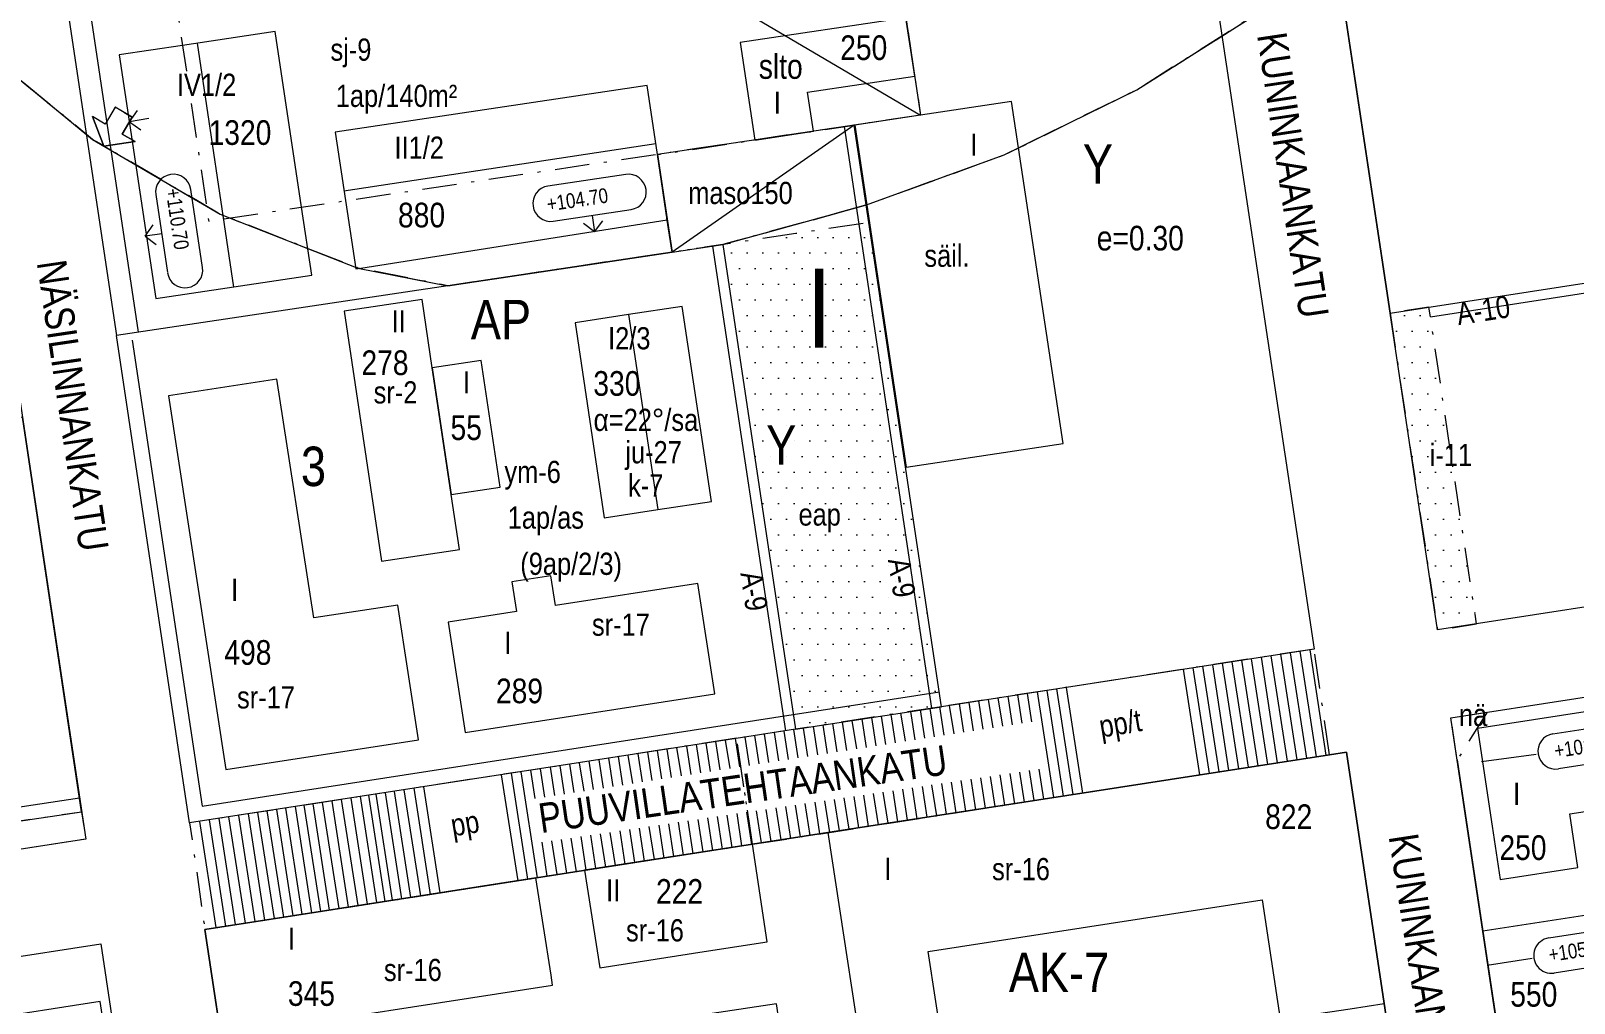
# Model space of a CAD drawing. Header units: metres. Extents: x 24485995 to 24488038, y 6819999 to 6822001.
# Drawn here: x 24486858.4 to 24487015, y 6821409.8 to 6821508.4 of the extents above; entities that cross this region are included whole.
import ezdxf

# ---------------------------------------------------------------- set-up
doc = ezdxf.new("R2010")
doc.units = ezdxf.units.M
for name, pattern in [('k10040', [10.3, 3.5, -1.5, 0.3, -1.5, 3.5]), ('k10050', [8, 3, -2, 3]), ('K10271', [0]), ('k10400', [0]), ('k10630.1', [0]), ('k10li0', [0]), ('k10vi1', [0]), ('Osoitus_AK', [0]), ('Puurivi_sailytettava', [0])]:
    doc.linetypes.add(name, pattern=pattern)
for name, color, linetype, lineweight in [('AK_AsemakaavaTeksti_Kadun_puistonnimi', 7, 'Continuous', 0), ('AK_AsemakaavaTeksti_Kaupunginosan_nimi', 7, 'Continuous', 0), ('AK_AsemakaavaTeksti_Korttelinumero', 7, 'Continuous', 0), ('AK_Kaavamerkinta_Kayttotarkoitusalue', 7, 'Continuous', 0), ('AK_KayttotarkoitusSymboliViiva_Virkistysalueen_kuvio_murtoviiva', 7, 'Continuous', 0), ('AK_KayttotarkoitusViiva', 7, 'Continuous', 0), ('AK_LiikennointiSymboli_Ajoneuvoliittyma', 7, 'Continuous', 0), ('AK_LiikennointiTeksti_Autopaikkamerkinta', 7, 'Continuous', 0), ('AK_LiikennointiTeksti_Autopaikkamerkinta_m2', 7, 'Continuous', 0), ('AK_LiikennointiViiva_Ajoneuvoliittymakielto', 7, 'Continuous', 0), ('AK_LiikennointiViiva_Polkuviivoitus', 7, 'Continuous', 0), ('AK_MaanalainenkSymboli', 132, 'Continuous', 0), ('AK_MaanalainenkViiva_Alueenosan_raja', 132, 'Continuous', 0), ('AK_MaanalainenkViiva_Liikennealueen_kuvio', 132, 'Continuous', 0), ('AK_MaanalainenkViiva_Ohj_Alueenosan_raja', 132, 'Continuous', 0), ('AK_MuuAsemakaavaTeksti_Alueenosan_kayttotarkoitus', 7, 'Continuous', 0), ('AK_MuuAsemakaavaTeksti_Erityismaarays', 7, 'Continuous', 0), ('AK_MuuAsemakaavaViiva_alueenosan_raja', 7, 'Continuous', 0), ('AK_MuuAsemakaavaViiva_Merkinnan_Kohdistusnuoli', 7, 'Continuous', 0), ('AK_Poistettava_merkintä', 7, 'Continuous', 0), ('AK_RakennusalaTeksti_Kerrosala_tai_luku', 7, 'Continuous', 0), ('AK_RakennusalaTeksti_Rakennusoikeus', 7, 'Continuous', 0), ('AK_RakennusalaTeksti_Tehokkuusluku', 7, 'Continuous', 0), ('AK_RakennusalaViiva_Maanalaisen_tilan_viiva', 7, 'Continuous', 0), ('AK_RakennusalaViiva_Rakennusalan_raja__I_', 7, 'Continuous', 0), ('AK_RakentaminenSymboli_Rajaan_kiinni_nuoli', 7, 'Continuous', 0), ('AK_RakentaminenTeksti_Kattokaltevuus', 7, 'Continuous', 0), ('AK_RakentaminenTeksti_Korkeusmerkinta', 7, 'Continuous', 0), ('AK_RakentaminenTeksti_Korkeusmerkinta_ja_soikio_ja_nuoli', 7, 'Continuous', 0), ('AK_RakentaminenTeksti_Rakentamismaarays', 7, 'Continuous', 0), ('AK_RakentaminenViiva_dB_yms_aaltoviiva', 7, 'Continuous', 0), ('AK_RakentaminenViiva_Harjasuunta', 7, 'Continuous', 0), ('AK_Tontti_Sitova', 7, 'Continuous', 0), ('AK_YmparistoAlue_Istutettava_alue', 7, 'Continuous', 0), ('AK_YmparistoTeksti_Aita_puurivimerkinta', 7, 'Continuous', 0), ('AK_YmparistoViiva_Aita', 7, 'Continuous', 0), ('AK_YmparistoViiva_Sailytettava_puurivi', 7, 'Continuous', 0)]:
    doc.layers.add(name, color=color, linetype=linetype, lineweight=lineweight)
doc.styles.add('ArialNarrow', font='ARIALN.TTF')

# ---------------------------------------------------------------- blocks, each defined once
blk = doc.blocks.new('K10620')
at = {"layer": 'AK_LiikennointiSymboli_Ajoneuvoliittyma', "color": 7, "linetype": 'Continuous', "lineweight": 13, "extrusion": (0, 0, -1), "flags": 128}
blk.add_lwpolyline([(0, 4), (-1, 4), (-1, 2), (-2.5, 2), (0, 0), (2.5, 2)], dxfattribs=at)
at = {"layer": 'AK_LiikennointiSymboli_Ajoneuvoliittyma', "color": 7, "linetype": 'Continuous', "lineweight": 13, "flags": 128}
for points in [[(0, 4), (-1, 4), (-1, 2), (-2.5, 2)], [(0, 0), (2.5, 2), (1, 2), (1, 4), (-1, 4), (-1, 2), (-2.5, 2), (0, 0)]]:
    blk.add_lwpolyline(points, dxfattribs=at)
blk = doc.blocks.new('NUOLI1')
at = {"layer": 'AK_RakentaminenSymboli_Rajaan_kiinni_nuoli', "color": 7, "linetype": 'Continuous', "lineweight": 0}
for p, q in [((0, 2), (0, 0)), ((0, 0), (-1, 1)), ((0, 0), (1, 1))]:
    blk.add_line(p, q, dxfattribs=at)

msp = doc.modelspace()

# ---------------------------------------------------------------- hatches: boundary and pattern name
at = {"layer": 'AK_YmparistoAlue_Istutettava_alue', "linetype": 'Continuous', "lineweight": 0}
h = msp.add_hatch(dxfattribs=at)
h.set_pattern_fill('DOTS', style=0)
h.paths.add_polyline_path([(24486950.84, 6821439.9), (24486943.47, 6821489), (24486928.64, 6821486.77), (24486936.01, 6821437.6)], flags=0)
h = msp.add_hatch(dxfattribs=at)
h.set_pattern_fill('DOTS', style=0)
h.paths.add_polyline_path([(24487005.12, 6821448.29), (24487000.28, 6821480.43), (24486996.33, 6821479.82), (24487001.17, 6821447.68)], flags=0)

# ---------------------------------------------------------------- linework, layer by layer
at = {"layer": 'AK_KayttotarkoitusSymboliViiva_Virkistysalueen_kuvio_murtoviiva', "linetype": 'k10vi1', "lineweight": 9, "flags": 128}
msp.add_lwpolyline([(24486973.06, 6821634.58), (24486996.34, 6821479.81), (24487058.92, 6821489.49), (24487055.76, 6821509.94), (24487060.71, 6821510.7), (24487057.66, 6821530.47), (24487047.55, 6821528.91), (24487028.58, 6821535.46), (24487028.24, 6821534.45), (24487025.96, 6821535.27), (24487026.32, 6821536.24), (24487013.52, 6821540.66), (24487013.55, 6821542.33), (24487013.87, 6821563.01), (24487019.39, 6821568.22), (24487033.59, 6821581.61), (24487057.08, 6821573.07), (24487065.94, 6821587.36), (24487062.12, 6821613.74), (24487060.53, 6821619.61), (24487045.18, 6821652.74), (24487046.64, 6821662.13), (24487023.24, 6821665.76), (24487008.81, 6821658.74), (24486979.2, 6821653.08), (24486973.32, 6821645.09), (24486972.9, 6821640.53)], dxfattribs=at)
at = {"layer": 'AK_KayttotarkoitusViiva', "linetype": 'Continuous', "lineweight": 20, "flags": 128}
for points in [[(24486996.34, 6821479.81), (24486972.62, 6821637.54), (24486973.32, 6821645.09), (24486979.2, 6821653.08), (24487008.81, 6821658.74)], [(24486943.97, 6821531.45), (24486889.57, 6821560.9), (24486855.39, 6821555.77), (24486867.12, 6821477.54)], [(24486792.53, 6821545.81), (24486821.79, 6821550.19), (24486844.9, 6821553.66), (24486849.61, 6821522.3), (24486857.03, 6821472.86), (24486863.99, 6821426.46), (24486821.79, 6821419.94), (24486811.18, 6821418.3)], [(24486943.97, 6821531.45), (24486948.71, 6821499.89), (24486941.98, 6821498.88)], [(24486943.97, 6821531.45), (24486978.56, 6821512.73), (24486988.64, 6821445.74)], [(24486941.98, 6821498.88), (24486922.01, 6821495.89), (24486923.49, 6821486)], [(24486950.83, 6821439.89), (24486943.47, 6821488.99), (24486941.98, 6821498.88)], [(24487075.72, 6821492.09), (24487077.69, 6821492.39), (24487081.93, 6821465.22), (24487067.11, 6821462.93), (24487066.42, 6821467.38), (24487026.4, 6821461.19), (24487027.85, 6821451.8), (24487001.17, 6821447.67), (24486996.34, 6821479.81)], [(24486996.34, 6821479.81), (24487058.92, 6821489.49)], [(24486923.49, 6821486), (24486908.85, 6821483.8), (24486867.12, 6821477.54)], [(24486923.49, 6821486), (24486928.63, 6821486.77), (24486936.01, 6821437.6)], [(24486874.54, 6821428.1), (24486867.12, 6821477.54)], [(24487002.51, 6821438.77), (24487078.6, 6821450.54), (24487084.18, 6821414.47)], [(24486988.64, 6821445.74), (24486950.83, 6821439.89)], [(24486936.01, 6821437.6), (24486950.83, 6821439.89)], [(24487008.58, 6821398.36), (24487002.51, 6821438.77)], [(24486936.01, 6821437.6), (24486931.07, 6821436.84), (24486874.54, 6821428.1)], [(24486990.19, 6821435.02), (24486931.65, 6821425.93), (24486876.08, 6821417.3)], [(24486991.91, 6821435.28), (24486990.19, 6821435.02)], [(24486997.06, 6821401.03), (24486995.74, 6821409.77), (24486991.91, 6821435.28)], [(24486876.08, 6821417.3), (24486878.47, 6821401.38)], [(24486768.55, 6821331.05), (24486762.99, 6821368.12), (24486758.32, 6821399.26), (24486815.68, 6821408.14), (24486821.79, 6821409.08), (24486865.52, 6821415.84), (24486871.09, 6821378.75), (24486871.53, 6821375.78)]]:
    msp.add_lwpolyline(points, dxfattribs=at)
at = {"layer": 'AK_LiikennointiViiva_Ajoneuvoliittymakielto', "linetype": 'k10630.1', "lineweight": 5, "flags": 128}
msp.add_lwpolyline([(24487003.15, 6821434.49), (24487005.76, 6821417.11)], dxfattribs=at)
at = {"layer": 'AK_LiikennointiViiva_Polkuviivoitus', "linetype": 'Continuous', "lineweight": 0, "flags": 128}
for points in [[(24486983.25, 6821444.9), (24486984.9, 6821434.2)], [(24486984.24, 6821445.06), (24486985.89, 6821434.35)], [(24486985.22, 6821445.21), (24486986.88, 6821434.5)], [(24486986.21, 6821445.36), (24486987.87, 6821434.66)], [(24486987.2, 6821445.52), (24486988.86, 6821434.81)], [(24486988.19, 6821445.67), (24486989.84, 6821434.96)], [(24486975.34, 6821443.68), (24486977, 6821432.97)], [(24486976.33, 6821443.83), (24486977.99, 6821433.12)], [(24486977.32, 6821443.99), (24486978.97, 6821433.28)], [(24486978.31, 6821444.14), (24486979.96, 6821433.43)], [(24486979.29, 6821444.29), (24486980.95, 6821433.58)], [(24486980.28, 6821444.45), (24486981.94, 6821433.74)], [(24486981.27, 6821444.6), (24486982.93, 6821433.89)], [(24486982.26, 6821444.75), (24486983.92, 6821434.04)], [(24486963.48, 6821441.85), (24486965.14, 6821431.13)], [(24486952.61, 6821440.17), (24486953.06, 6821437.29)], [(24486953.6, 6821440.32), (24486954.04, 6821437.44)], [(24486954.59, 6821440.47), (24486955.03, 6821437.6)], [(24486955.58, 6821440.63), (24486956.02, 6821437.75)], [(24486956.56, 6821440.78), (24486957.01, 6821437.9)], [(24486957.55, 6821440.93), (24486958, 6821438.06)], [(24486958.54, 6821441.08), (24486958.99, 6821438.21)], [(24486959.53, 6821441.24), (24486959.97, 6821438.36)], [(24486960.52, 6821441.39), (24486962.18, 6821430.67)], [(24486961.51, 6821441.54), (24486963.16, 6821430.82)], [(24486962.49, 6821441.7), (24486964.15, 6821430.97)], [(24486942.73, 6821438.64), (24486943.17, 6821435.76)], [(24486943.72, 6821438.79), (24486944.16, 6821435.92)], [(24486944.71, 6821438.94), (24486945.15, 6821436.07)], [(24486945.69, 6821439.1), (24486946.14, 6821436.22)], [(24486946.68, 6821439.25), (24486947.13, 6821436.38)], [(24486947.67, 6821439.4), (24486948.12, 6821436.53)], [(24486948.66, 6821439.56), (24486949.1, 6821436.68)], [(24486949.65, 6821439.71), (24486950.09, 6821436.83)], [(24486950.64, 6821439.86), (24486951.08, 6821436.99)], [(24486951.62, 6821440.01), (24486952.07, 6821437.14)], [(24486932.85, 6821437.11), (24486933.29, 6821434.24)], [(24486933.84, 6821437.26), (24486934.28, 6821434.39)], [(24486934.82, 6821437.42), (24486935.27, 6821434.54)], [(24486935.81, 6821437.57), (24486936.26, 6821434.69)], [(24486936.8, 6821437.72), (24486937.24, 6821434.85)], [(24486937.79, 6821437.88), (24486938.23, 6821435)], [(24486938.78, 6821438.03), (24486939.22, 6821435.15)], [(24486939.76, 6821438.18), (24486940.21, 6821435.31)], [(24486940.75, 6821438.33), (24486941.2, 6821435.46)], [(24486941.74, 6821438.49), (24486942.19, 6821435.61)], [(24486922.96, 6821435.58), (24486923.41, 6821432.71)], [(24486923.95, 6821435.74), (24486924.4, 6821432.86)], [(24486924.94, 6821435.89), (24486925.39, 6821433.01)], [(24486925.93, 6821436.04), (24486926.37, 6821433.17)], [(24486926.92, 6821436.19), (24486927.36, 6821433.32)], [(24486927.91, 6821436.35), (24486928.35, 6821433.47)], [(24486928.89, 6821436.5), (24486929.34, 6821433.62)], [(24486929.88, 6821436.65), (24486930.33, 6821433.78)], [(24486930.87, 6821436.81), (24486931.32, 6821433.93)], [(24486931.86, 6821436.96), (24486932.3, 6821434.08)], [(24486912.09, 6821433.9), (24486912.54, 6821431.03)], [(24486913.08, 6821434.06), (24486913.53, 6821431.18)], [(24486914.07, 6821434.21), (24486914.52, 6821431.33)], [(24486915.06, 6821434.36), (24486915.5, 6821431.49)], [(24486916.05, 6821434.51), (24486916.49, 6821431.64)], [(24486917.04, 6821434.67), (24486917.48, 6821431.79)], [(24486918.02, 6821434.82), (24486918.47, 6821431.94)], [(24486919.01, 6821434.97), (24486919.46, 6821432.1)], [(24486920, 6821435.12), (24486920.44, 6821432.25)], [(24486920.99, 6821435.28), (24486921.43, 6821432.4)], [(24486921.98, 6821435.43), (24486922.42, 6821432.56)], [(24486906.16, 6821432.99), (24486907.83, 6821422.23)], [(24486907.15, 6821433.14), (24486908.82, 6821422.38)], [(24486908.14, 6821433.29), (24486909.8, 6821422.54)], [(24486909.13, 6821433.44), (24486909.57, 6821430.57)], [(24486910.12, 6821433.6), (24486910.56, 6821430.72)], [(24486911.11, 6821433.75), (24486911.55, 6821430.87)], [(24486952.8, 6821432.39), (24486953.28, 6821429.29)], [(24486953.79, 6821432.53), (24486954.27, 6821429.44)], [(24486954.78, 6821432.68), (24486955.26, 6821429.59)], [(24486955.77, 6821432.82), (24486956.25, 6821429.75)], [(24486956.76, 6821432.97), (24486957.23, 6821429.9)], [(24486957.75, 6821433.12), (24486958.22, 6821430.05)], [(24486958.74, 6821433.26), (24486959.21, 6821430.21)], [(24486959.73, 6821433.41), (24486960.2, 6821430.36)], [(24486960.72, 6821433.55), (24486961.19, 6821430.51)], [(24486891.83, 6821430.77), (24486893.49, 6821420.01)], [(24486892.68, 6821430.9), (24486894.34, 6821420.14)], [(24486893.44, 6821431.02), (24486895.1, 6821420.26)], [(24486894.37, 6821431.16), (24486896.03, 6821420.4)], [(24486895.29, 6821431.3), (24486896.96, 6821420.54)], [(24486896.28, 6821431.46), (24486897.95, 6821420.7)], [(24486897.27, 6821431.61), (24486898.93, 6821420.85)], [(24486898.26, 6821431.76), (24486899.92, 6821421)], [(24486941.92, 6821430.79), (24486942.41, 6821427.6)], [(24486942.91, 6821430.93), (24486943.4, 6821427.75)], [(24486943.9, 6821431.08), (24486944.39, 6821427.91)], [(24486944.89, 6821431.22), (24486945.38, 6821428.06)], [(24486945.88, 6821431.37), (24486946.37, 6821428.21)], [(24486946.87, 6821431.51), (24486947.35, 6821428.37)], [(24486947.86, 6821431.66), (24486948.34, 6821428.52)], [(24486948.85, 6821431.8), (24486949.33, 6821428.67)], [(24486949.83, 6821431.95), (24486950.32, 6821428.83)], [(24486950.82, 6821432.1), (24486951.31, 6821428.98)], [(24486951.81, 6821432.24), (24486952.29, 6821429.13)], [(24486882.38, 6821429.31), (24486884.05, 6821418.54)], [(24486883.34, 6821429.46), (24486885.01, 6821418.69)], [(24486884.25, 6821429.6), (24486885.92, 6821418.83)], [(24486885.24, 6821429.75), (24486886.9, 6821418.98)], [(24486886.14, 6821429.89), (24486887.81, 6821419.12)], [(24486887.03, 6821430.03), (24486888.69, 6821419.26)], [(24486888, 6821430.18), (24486889.66, 6821419.41)], [(24486888.96, 6821430.32), (24486890.62, 6821419.56)], [(24486889.93, 6821430.47), (24486891.59, 6821419.71)], [(24486890.89, 6821430.62), (24486892.55, 6821419.86)], [(24486932.03, 6821429.33), (24486932.53, 6821426.07)], [(24486933.02, 6821429.47), (24486933.52, 6821426.22)], [(24486934.01, 6821429.62), (24486934.51, 6821426.37)], [(24486934.99, 6821429.77), (24486935.5, 6821426.53)], [(24486935.98, 6821429.91), (24486936.48, 6821426.68)], [(24486936.97, 6821430.06), (24486937.47, 6821426.83)], [(24486937.96, 6821430.2), (24486938.46, 6821426.99)], [(24486938.95, 6821430.35), (24486939.45, 6821427.14)], [(24486939.94, 6821430.49), (24486940.44, 6821427.29)], [(24486940.93, 6821430.64), (24486941.42, 6821427.45)], [(24486875.53, 6821428.25), (24486877.2, 6821417.48)], [(24486876.52, 6821428.4), (24486878.18, 6821417.63)], [(24486877.51, 6821428.55), (24486879.17, 6821417.78)], [(24486878.49, 6821428.71), (24486880.16, 6821417.94)], [(24486879.49, 6821428.86), (24486881.16, 6821418.09)], [(24486880.47, 6821429.01), (24486882.14, 6821418.24)], [(24486881.43, 6821429.16), (24486883.1, 6821418.39)], [(24486921.14, 6821427.73), (24486921.66, 6821424.38)], [(24486922.13, 6821427.87), (24486922.65, 6821424.53)], [(24486923.12, 6821428.02), (24486923.64, 6821424.69)], [(24486924.11, 6821428.16), (24486924.63, 6821424.84)], [(24486925.1, 6821428.31), (24486925.61, 6821424.99)], [(24486926.09, 6821428.46), (24486926.6, 6821425.15)], [(24486927.08, 6821428.6), (24486927.59, 6821425.3)], [(24486928.07, 6821428.75), (24486928.58, 6821425.45)], [(24486929.06, 6821428.89), (24486929.57, 6821425.61)], [(24486930.05, 6821429.04), (24486930.55, 6821425.76)], [(24486931.04, 6821429.18), (24486931.54, 6821425.91)], [(24486910.26, 6821426.13), (24486910.79, 6821422.69)], [(24486911.25, 6821426.27), (24486911.78, 6821422.85)], [(24486912.24, 6821426.42), (24486912.77, 6821423)], [(24486913.23, 6821426.56), (24486913.76, 6821423.15)], [(24486914.22, 6821426.71), (24486914.74, 6821423.31)], [(24486915.21, 6821426.85), (24486915.73, 6821423.46)], [(24486916.2, 6821427), (24486916.72, 6821423.61)], [(24486917.19, 6821427.14), (24486917.71, 6821423.77)], [(24486918.18, 6821427.29), (24486918.7, 6821423.92)], [(24486919.17, 6821427.44), (24486919.69, 6821424.07)], [(24486920.15, 6821427.58), (24486920.67, 6821424.23)]]:
    msp.add_lwpolyline(points, dxfattribs=at)
at = {"layer": 'AK_MaanalainenkViiva_Alueenosan_raja', "linetype": 'k10040', "lineweight": 5, "flags": 128}
msp.add_lwpolyline([(24487904.87, 6822000), (24487912.66, 6821965.55), (24487865.91, 6821959.02), (24487839.01, 6821960.38), (24487795.63, 6821934.66), (24487733.23, 6821897.55), (24487490.51, 6821748.59), (24487460.38, 6821729.37), (24487429.64, 6821710.44), (24487387.98, 6821686.57), (24487345.7, 6821664.47), (24487302.61, 6821644.03), (24487279.84, 6821634.25), (24487264.67, 6821627.98), (24487270.52, 6821613.25), (24487232.97, 6821598.36), (24487181.75, 6821580.35), (24487129.78, 6821564.57), (24487077.19, 6821551.06), (24487055.55, 6821546.21), (24487022.13, 6821539.73), (24487007.31, 6821528.53), (24486995.34, 6821519.49), (24486983.34, 6821510.49), (24486970.66, 6821502.47), (24486957.2, 6821495.86), (24486943.1, 6821490.75), (24486928.63, 6821486.77), (24486923.49, 6821486), (24486908.85, 6821483.8), (24486903.42, 6821482.99), (24486900.75, 6821482.59), (24486891.59, 6821484.39), (24486877.62, 6821489.86), (24486864.68, 6821497.44), (24486853.08, 6821506.95), (24486732.66, 6821483.59), (24486723.17, 6821482.65), (24486713.64, 6821482.36), (24486704.11, 6821482.74), (24486694.63, 6821483.78), (24486685.24, 6821485.47), (24486671.58, 6821487.44), (24486657.81, 6821486.43), (24486560.8, 6821470.08), (24486112.2, 6821386.78), (24486064.09, 6821378.83), (24486015.55, 6821372.78), (24486000, 6821371.46)], dxfattribs=at)
at = {"layer": 'AK_MaanalainenkViiva_Liikennealueen_kuvio', "linetype": 'k10li0', "lineweight": 5, "flags": 128}
msp.add_lwpolyline([(24486000, 6821371.46), (24486015.55, 6821372.78), (24486064.09, 6821378.83), (24486112.2, 6821386.78), (24486560.8, 6821470.08), (24486657.81, 6821486.43), (24486671.58, 6821487.44), (24486685.24, 6821485.47), (24486694.63, 6821483.78), (24486704.11, 6821482.74), (24486713.64, 6821482.36), (24486723.17, 6821482.65), (24486732.66, 6821483.59), (24486853.08, 6821506.95), (24486864.68, 6821497.44), (24486877.62, 6821489.86), (24486891.59, 6821484.39), (24486900.75, 6821482.59), (24486903.42, 6821482.99), (24486908.85, 6821483.8), (24486923.49, 6821486), (24486928.63, 6821486.77), (24486943.1, 6821490.75), (24486957.2, 6821495.86), (24486970.66, 6821502.47), (24486983.34, 6821510.49), (24486995.34, 6821519.49), (24487007.31, 6821528.53), (24487022.13, 6821539.73), (24487055.55, 6821546.21), (24487077.19, 6821551.06), (24487129.78, 6821564.57), (24487181.75, 6821580.35), (24487232.97, 6821598.36), (24487270.52, 6821613.25), (24487264.67, 6821627.98), (24487279.84, 6821634.25), (24487302.61, 6821644.03), (24487345.7, 6821664.47), (24487387.98, 6821686.57), (24487429.64, 6821710.44), (24487460.38, 6821729.37), (24487490.51, 6821748.59), (24487733.23, 6821897.55), (24487795.63, 6821934.66), (24487839.01, 6821960.38), (24487865.91, 6821959.02), (24487912.66, 6821965.55), (24487904.87, 6822000)], dxfattribs=at)
at = {"layer": 'AK_MaanalainenkViiva_Ohj_Alueenosan_raja', "linetype": 'k10050', "lineweight": 5, "flags": 128}
for points in [[(24486903.42, 6821482.99), (24486908.85, 6821483.8), (24486923.49, 6821486), (24486928.63, 6821486.77), (24486943.1, 6821490.75), (24486957.2, 6821495.86), (24486970.66, 6821502.47), (24486983.34, 6821510.49), (24486995.34, 6821519.49), (24487007.31, 6821528.53), (24487022.13, 6821539.73), (24487055.55, 6821546.21), (24487077.19, 6821551.06), (24487129.78, 6821564.57), (24487181.75, 6821580.35), (24487232.97, 6821598.36), (24487270.52, 6821613.25), (24487264.67, 6821627.98), (24487279.84, 6821634.25), (24487302.61, 6821644.03), (24487345.7, 6821664.47), (24487387.98, 6821686.57), (24487429.64, 6821710.44), (24487460.38, 6821729.37), (24487490.51, 6821748.59), (24487733.23, 6821897.55), (24487795.63, 6821934.66), (24487839.01, 6821960.38), (24487865.91, 6821959.02), (24487912.66, 6821965.55), (24487909.36, 6821980.14), (24487865.26, 6821974.07), (24487835.25, 6821975.59), (24487787.97, 6821947.56), (24487725.47, 6821910.38), (24487482.55, 6821761.31), (24487452.41, 6821742.08), (24487421.97, 6821723.34), (24487380.77, 6821699.73), (24487339.01, 6821677.9), (24487296.43, 6821657.7), (24487274.02, 6821648.07), (24487241.89, 6821634.81), (24487209.39, 6821622.46), (24487176.55, 6821611.05), (24487143.41, 6821600.58), (24487112.33, 6821592.06), (24487081.26, 6821583.54), (24487052.48, 6821576.81), (24487018.02, 6821570.34), (24486849.52, 6821538.95), (24486695.51, 6821510.35), (24486558.06, 6821484.83), (24486109.6, 6821401.56), (24486061.93, 6821393.68), (24486013.99, 6821387.7), (24486000, 6821386.51)], [(24486000, 6821371.46), (24486015.55, 6821372.78), (24486064.09, 6821378.83), (24486112.2, 6821386.78), (24486560.8, 6821470.08), (24486657.81, 6821486.43), (24486671.58, 6821487.44), (24486685.24, 6821485.47), (24486694.63, 6821483.78), (24486704.11, 6821482.74), (24486713.64, 6821482.36), (24486723.17, 6821482.65), (24486732.66, 6821483.59), (24486853.08, 6821506.95), (24486864.68, 6821497.44), (24486877.62, 6821489.86), (24486891.59, 6821484.39), (24486900.75, 6821482.59), (24486903.42, 6821482.99)]]:
    msp.add_lwpolyline(points, dxfattribs=at)
at = {"layer": 'AK_MuuAsemakaavaViiva_alueenosan_raja', "linetype": 'k10040', "lineweight": 5, "flags": 128}
for points in [[(24486948.71, 6821499.89), (24486876.51, 6821489.12), (24486867.8, 6821547.52), (24486886.1, 6821550.26), (24486886.2, 6821550.24), (24486934.02, 6821524.33), (24486939.26, 6821534), (24486943.97, 6821531.45), (24486948.71, 6821499.89)], [(24486923.49, 6821486), (24486922.75, 6821490.94), (24486922.01, 6821495.89), (24486931.9, 6821497.37), (24486934.86, 6821497.82), (24486937.83, 6821498.26), (24486941.98, 6821498.88), (24486943.47, 6821488.99), (24486936.05, 6821487.88), (24486928.63, 6821486.77), (24486926.06, 6821486.38), (24486923.49, 6821486)], [(24486996.34, 6821479.81), (24486998.75, 6821463.75), (24487001.17, 6821447.67), (24487005.12, 6821448.29), (24487002.7, 6821464.36), (24487000.29, 6821480.42), (24486996.34, 6821479.81)], [(24486988.64, 6821445.74), (24486950.83, 6821439.89)], [(24486990.19, 6821435.02), (24486988.64, 6821445.74)], [(24486821.79, 6821422.99), (24486825.61, 6821423.56), (24486824.33, 6821432.1), (24486823.05, 6821440.63), (24486835.3, 6821442.47), (24486847.55, 6821444.31), (24486848.83, 6821435.77), (24486850.11, 6821427.23), (24486856.84, 6821428.24), (24486863.57, 6821429.24), (24486863.99, 6821426.46), (24486842.89, 6821423.2), (24486821.79, 6821419.94)], [(24486950.83, 6821439.89), (24486936.01, 6821437.6)], [(24487002.51, 6821438.77), (24487006.21, 6821439.35)], [(24487003.15, 6821434.48), (24487002.51, 6821438.77)], [(24487006.21, 6821439.35), (24487003.15, 6821434.48)], [(24486936.01, 6821437.6), (24486930.03, 6821436.68)], [(24486930.03, 6821436.68), (24486874.54, 6821428.1), (24486876.08, 6821417.3), (24486931.65, 6821425.93), (24486930.03, 6821436.68)], [(24486931.65, 6821425.93), (24486930.03, 6821436.68)], [(24486931.65, 6821425.93), (24486990.19, 6821435.02)]]:
    msp.add_lwpolyline(points, dxfattribs=at)
at = {"layer": 'AK_MuuAsemakaavaViiva_Merkinnan_Kohdistusnuoli', "linetype": 'Osoitus_AK', "lineweight": 5, "flags": 128}
for points in [[(24487011.17, 6821435.05), (24487005.63, 6821434.29)], [(24487010.75, 6821414.34), (24487006.19, 6821413.62)]]:
    msp.add_lwpolyline(points, dxfattribs=at)
at = {"layer": 'AK_Poistettava_merkintä', "linetype": 'k10040', "lineweight": 0, "flags": 128}
msp.add_lwpolyline([(24486941.98, 6821498.88), (24486943.47, 6821488.99)], dxfattribs=at)
at = {"layer": 'AK_RakennusalaViiva_Maanalaisen_tilan_viiva', "linetype": 'Continuous', "lineweight": 5, "flags": 128}
for points in [[(24486867.8, 6821547.52), (24486948.71, 6821499.89)], [(24486941.98, 6821498.88), (24486923.49, 6821486)]]:
    msp.add_lwpolyline(points, dxfattribs=at)
at = {"layer": 'AK_RakennusalaViiva_Rakennusalan_raja__I_', "linetype": 'K10271', "lineweight": 9, "flags": 128}
for points in [[(24486948.11, 6821503.85), (24486947.22, 6821509.78), (24486930.41, 6821507.26), (24486931.9, 6821497.37), (24486937.83, 6821498.26), (24486937.24, 6821502.22), (24486948.11, 6821503.85)], [(24486867.4, 6821506), (24486871.11, 6821481.28), (24486886.94, 6821483.65), (24486885.9, 6821490.57), (24486883.23, 6821508.37), (24486873.8, 6821506.96), (24486867.4, 6821506)], [(24486891.39, 6821484.32), (24486891.9, 6821484.36), (24486923, 6821489.26), (24486922.01, 6821495.89), (24486920.95, 6821502.91), (24486889.31, 6821498.16), (24486890.35, 6821491.24), (24486891.39, 6821484.32)], [(24486948.71, 6821499.89), (24486942.03, 6821498.89), (24486947.25, 6821464.19), (24486963.16, 6821466.58), (24486957.94, 6821501.28), (24486948.71, 6821499.89)], [(24486901.09, 6821461.4), (24486899.16, 6821474.26), (24486898.12, 6821481.18), (24486890.21, 6821480), (24486894.01, 6821454.66), (24486901.93, 6821455.85), (24486901.09, 6821461.4)], [(24486919.08, 6821479.66), (24486913.64, 6821478.84), (24486916.61, 6821459.06), (24486922.05, 6821459.88), (24486927.49, 6821460.69), (24486924.52, 6821480.47), (24486919.08, 6821479.66)], [(24486899.16, 6821474.26), (24486901.09, 6821461.4), (24486906.04, 6821462.15), (24486904.11, 6821475), (24486899.16, 6821474.26)], [(24486883.38, 6821473.13), (24486872.38, 6821471.43), (24486878.22, 6821433.52), (24486897.77, 6821436.54), (24486895.66, 6821450.18), (24486887.13, 6821448.89), (24486883.38, 6821473.13)], [(24486850.11, 6821427.23), (24486863.57, 6821429.24), (24486857.57, 6821469.26), (24486844.11, 6821467.24), (24486847.55, 6821444.31), (24486850.11, 6821427.23)], [(24486907.7, 6821449.54), (24486900.78, 6821448.47), (24486902.51, 6821437.28), (24486927.82, 6821441.19), (24486926.09, 6821452.38), (24486911.65, 6821450.15), (24486911.18, 6821453.18), (24486907.23, 6821452.57), (24486907.7, 6821449.54)], [(24487014.59, 6821429.01), (24487029.42, 6821431.3), (24487027.93, 6821441.19), (24487005.2, 6821437.67), (24487006.69, 6821427.78), (24487007.5, 6821422.35), (24487015.41, 6821423.57), (24487015.07, 6821425.84), (24487014.59, 6821429.01)], [(24486943.65, 6821398.58), (24486951.8, 6821399.83), (24486949.48, 6821415.04), (24486983.38, 6821420.3), (24486985.2, 6821408.18), (24486992.28, 6821409.25), (24486995.74, 6821409.77), (24486991.91, 6821435.28), (24486990.19, 6821435.02), (24486939.29, 6821427.12), (24486943.65, 6821398.58)], [(24486914.61, 6821423.29), (24486916.15, 6821413.4), (24486926.76, 6821415.05), (24486933.14, 6821416.04), (24486931.65, 6821425.93), (24486914.61, 6821423.29)], [(24486876.08, 6821417.3), (24486877.71, 6821406.43), (24486911.36, 6821411.65), (24486911.21, 6821412.64), (24486909.67, 6821422.52), (24486876.08, 6821417.3)], [(24487005.76, 6821417.12), (24487007.86, 6821403.18), (24487027.64, 6821406.1), (24487027.64, 6821406.17), (24487026.69, 6821412.48), (24487025.53, 6821420.17), (24487005.76, 6821417.12)], [(24486815.68, 6821408.14), (24486817.84, 6821393.8), (24486854.62, 6821399.51), (24486856.77, 6821385.7), (24486858.01, 6821377.75), (24486870.17, 6821379.63), (24486865.46, 6821409.97), (24486853.28, 6821408.08), (24486852.39, 6821413.83), (24486815.68, 6821408.14)]]:
    msp.add_lwpolyline(points, dxfattribs=at)
at = {"layer": 'AK_RakentaminenTeksti_Korkeusmerkinta_ja_soikio_ja_nuoli', "linetype": 'Continuous', "lineweight": 5, "flags": 128}
for points in [[(24486918.8, 6821493.88), (24486910.89, 6821492.7)], [(24486871.1, 6821491.83), (24486872.29, 6821483.92)], [(24486875.85, 6821484.45), (24486874.66, 6821492.36)], [(24486911.42, 6821489.14), (24486919.33, 6821490.32)], [(24486870.01, 6821487.62), (24486870.85, 6821488.76)], [(24486915.63, 6821488.05), (24486914.49, 6821488.89)], [(24486915.38, 6821489.73), (24486915.63, 6821488.05)], [(24486915.63, 6821488.05), (24486916.47, 6821489.19)], [(24486871.7, 6821487.87), (24486870.01, 6821487.62)], [(24486870.01, 6821487.62), (24486871.15, 6821486.78)], [(24487012.87, 6821437.14), (24487020.78, 6821438.36)], [(24487021.33, 6821434.8), (24487013.42, 6821433.58)], [(24487012.45, 6821416.43), (24487020.35, 6821417.65)], [(24487020.9, 6821414.1), (24487013, 6821412.87)]]:
    msp.add_lwpolyline(points, dxfattribs=at)
at = {"layer": 'AK_RakentaminenTeksti_Korkeusmerkinta_ja_soikio_ja_nuoli', "linetype": 'Continuous', "lineweight": 5}
for centre, start, end in [((24486872.88, 6821492.1), 8.5367, 188.5367), ((24486919.07, 6821492.1), 278.5313, 98.5313), ((24486911.16, 6821490.92), 98.5313, 278.5313), ((24486874.07, 6821484.18), 188.5367, 8.5367), ((24487013.15, 6821435.36), 98.7931, 278.7931), ((24487012.72, 6821414.65), 98.795, 278.795)]:
    msp.add_arc(centre, 1.8, start, end, dxfattribs=at)
at = {"layer": 'AK_RakentaminenViiva_dB_yms_aaltoviiva', "linetype": 'k10400', "lineweight": 0, "flags": 128}
msp.add_lwpolyline([(24486849.9, 6821428.63), (24486863.36, 6821430.65)], dxfattribs=at)
at = {"layer": 'AK_RakentaminenViiva_Harjasuunta', "linetype": 'Continuous', "lineweight": 5, "flags": 128}
for points in [[(24486879.03, 6821482.46), (24486875.32, 6821507.19)], [(24486921.84, 6821496.98), (24486890.2, 6821492.2)], [(24486919.08, 6821479.66), (24486922.05, 6821459.88)]]:
    msp.add_lwpolyline(points, dxfattribs=at)
at = {"layer": 'AK_Tontti_Sitova', "linetype": 'Continuous', "lineweight": 9, "flags": 128}
msp.add_lwpolyline([(24486876.08, 6821417.3), (24486931.65, 6821425.93), (24486990.19, 6821435.02), (24486991.91, 6821435.28), (24486995.74, 6821409.77), (24486997.06, 6821401.03), (24486993.6, 6821400.51), (24486943.69, 6821393), (24486936.76, 6821391.95), (24486934.09, 6821409.75), (24486878.47, 6821401.38), (24486876.08, 6821417.3)], dxfattribs=at)
at = {"layer": 'AK_YmparistoViiva_Aita', "linetype": 'Continuous', "lineweight": 5, "flags": 128}
for points in [[(24486949.84, 6821439.74), (24486940.99, 6821498.74)], [(24487000.44, 6821479.44), (24487075.87, 6821491.1)], [(24486935.02, 6821437.45), (24486927.64, 6821486.62)]]:
    msp.add_lwpolyline(points, dxfattribs=at)
at = {"layer": 'AK_YmparistoViiva_Sailytettava_puurivi', "linetype": 'Puurivi_sailytettava', "lineweight": 5, "flags": 128}
for points in [[(24486869.35, 6821477.88), (24486857.77, 6821555.04)], [(24486868.71, 6821477.08), (24486875.8, 6821429.81), (24486935.79, 6821439.1), (24486950.61, 6821441.38)]]:
    msp.add_lwpolyline(points, dxfattribs=at)

# ---------------------------------------------------------------- block references
at = {"layer": 'AK_MaanalainenkSymboli', "color": 133, "lineweight": 5, "true_color": 0x40e0d0, "rotation": 329.640860740981}
msp.add_blockref('K10620', (24486865.83, 6821496.76), dxfattribs=at)
at = {"layer": 'AK_RakentaminenSymboli_Rajaan_kiinni_nuoli', "color": 7, "lineweight": 0, "rotation": 279.3675792315619}
msp.add_blockref('NUOLI1', (24486868.42, 6821499.22), dxfattribs=at)

# ---------------------------------------------------------------- texts
at = {"layer": 'AK_AsemakaavaTeksti_Kadun_puistonnimi', "linetype": 'Continuous', "lineweight": 5, "style": 'ArialNarrow'}
for s, rotation, p in [('KUNINKAANKATU', 278.5541, (24486982.84, 6821508.03)), ('NÄSILINNANKATU', 278.4165, (24486859.02, 6821484.95)), ('PUUVILLATEHTAANKATU', 8.2391, (24486910.19, 6821427.06)), ('KUNINKAANKATU', 278.7815, (24486996.19, 6821426.74))]:
    msp.add_text(s, height=3, rotation=rotation, dxfattribs=at).set_placement(p)
at = {"layer": 'AK_AsemakaavaTeksti_Kaupunginosan_nimi', "linetype": 'Continuous', "lineweight": 0, "style": 'ArialNarrow'}
msp.add_text('I', height=8, dxfattribs=at).set_placement((24486937.14, 6821476.31))
at = {"layer": 'AK_AsemakaavaTeksti_Korttelinumero', "linetype": 'Continuous', "lineweight": 5, "style": 'ArialNarrow'}
msp.add_text('3', height=4, dxfattribs=at).set_placement((24486885.83, 6821462.27))
at = {"layer": 'AK_Kaavamerkinta_Kayttotarkoitusalue', "linetype": 'Continuous', "lineweight": 0, "style": 'ArialNarrow'}
for s, p in [('Y', (24486965.17, 6821492.93)), ('AP', (24486903.07, 6821477.16)), ('Y', (24486933.04, 6821464.43)), ('AK-7', (24486957.66, 6821410.94))]:
    msp.add_text(s, height=4, dxfattribs=at).set_placement(p)
at = {"layer": 'AK_LiikennointiTeksti_Autopaikkamerkinta', "linetype": 'Continuous', "lineweight": 0, "style": 'ArialNarrow'}
for s, p in [('1ap/as', (24486906.81, 6821457.95)), ('(9ap/2/3)', (24486908.09, 6821453.26))]:
    msp.add_text(s, height=2.25, dxfattribs=at).set_placement(p)
at = {"layer": 'AK_LiikennointiTeksti_Autopaikkamerkinta_m2', "linetype": 'Continuous', "lineweight": 0, "style": 'ArialNarrow'}
msp.add_text('1ap/140m²', height=2.25, dxfattribs=at).set_placement((24486889.37, 6821500.73))
at = {"layer": 'AK_MuuAsemakaavaTeksti_Alueenosan_kayttotarkoitus', "linetype": 'Continuous', "lineweight": 0, "style": 'ArialNarrow'}
for s, p in [('säil.', (24486949.09, 6821484.51)), ('i-11', (24487000.37, 6821464.3)), ('nä', (24487003.33, 6821437.93))]:
    msp.add_text(s, height=2.25, dxfattribs=at).set_placement(p)
for s, rotation, p in [('pp/t', 9.4309, (24486967.03, 6821436.74)), ('pp', 9.4097, (24486901.24, 6821426.72))]:
    msp.add_text(s, height=2.25, rotation=rotation, dxfattribs=at).set_placement(p)
at = {"layer": 'AK_MuuAsemakaavaTeksti_Erityismaarays', "linetype": 'Continuous', "lineweight": 0, "style": 'ArialNarrow'}
for s, p in [('sj-9', (24486888.83, 6821505.42)), ('maso150', (24486925.13, 6821490.88)), ('sr-2', (24486893.21, 6821470.65)), ('eap', (24486936.32, 6821458.26)), ('sr-17', (24486915.36, 6821447.09)), ('sr-17', (24486879.35, 6821439.71)), ('sr-16', (24486955.96, 6821422.29)), ('sr-16', (24486918.82, 6821416.08)), ('sr-16', (24486894.25, 6821412.06))]:
    msp.add_text(s, height=2.25, dxfattribs=at).set_placement(p)
at = {"layer": 'AK_RakennusalaTeksti_Kerrosala_tai_luku', "linetype": 'Continuous', "lineweight": 0, "style": 'ArialNarrow'}
for s, p in [('IV1/2', (24486873.25, 6821501.85)), ('I', (24486933.81, 6821500.03)), ('II1/2', (24486895.32, 6821495.47)), ('I', (24486953.74, 6821495.77)), ('II', (24486895.02, 6821477.85)), ('I2/3', (24486917, 6821476.14)), ('I', (24486902.28, 6821471.67)), ('I', (24486878.75, 6821450.61)), ('I', (24486906.48, 6821445.25)), ('I', (24487008.83, 6821429.92)), ('I', (24486945.01, 6821422.31)), ('II', (24486916.8, 6821420.14)), ('I', (24486884.51, 6821415.23))]:
    msp.add_text(s, height=2.25, dxfattribs=at).set_placement(p)
at = {"layer": 'AK_RakennusalaTeksti_Rakennusoikeus', "linetype": 'Continuous', "lineweight": 0, "style": 'ArialNarrow'}
for s, p in [('250', (24486940.55, 6821505.49)), ('slto', (24486932.29, 6821503.58)), ('1320', (24486876.46, 6821496.88)), ('880', (24486895.68, 6821488.51)), ('278', (24486891.97, 6821473.53)), ('330', (24486915.5, 6821471.43)), ('55', (24486901.01, 6821466.94)), ('498', (24486878.06, 6821444.14)), ('289', (24486905.62, 6821440.24)), ('822', (24486983.67, 6821427.48)), ('250', (24487007.44, 6821424.34)), ('222', (24486921.86, 6821419.9)), ('345', (24486884.51, 6821409.54)), ('550', (24487008.54, 6821409.46))]:
    msp.add_text(s, height=2.5, dxfattribs=at).set_placement(p)
at = {"layer": 'AK_RakennusalaTeksti_Tehokkuusluku', "linetype": 'Continuous', "lineweight": 0, "style": 'ArialNarrow'}
msp.add_text('e=0.30', height=2.5, dxfattribs=at).set_placement((24486966.58, 6821486.17))
at = {"layer": 'AK_RakentaminenTeksti_Kattokaltevuus', "linetype": 'Continuous', "lineweight": 0, "style": 'ArialNarrow'}
msp.add_text('α=22°/sa', height=2.25, dxfattribs=at).set_placement((24486915.52, 6821467.86))
at = {"layer": 'AK_RakentaminenTeksti_Korkeusmerkinta', "linetype": 'Continuous', "lineweight": 0, "style": 'ArialNarrow'}
for s, rotation, p in [('+110.70', 278.5369, (24486872.09, 6821492.35)), ('+104.70', 8.5313, (24486910.9, 6821490.12)), ('+101.3', 8.7892, (24487013.13, 6821434.67)), ('+105.0', 8.7892, (24487012.56, 6821413.99))]:
    msp.add_text(s, height=1.5, rotation=rotation, dxfattribs=at).set_placement(p)
at = {"layer": 'AK_RakentaminenTeksti_Rakentamismaarays', "linetype": 'Continuous', "lineweight": 0, "style": 'ArialNarrow'}
for s, p in [('ju-27', (24486918.75, 6821464.58)), ('ym-6', (24486906.48, 6821462.58)), ('k-7', (24486919.03, 6821461.21))]:
    msp.add_text(s, height=2.25, dxfattribs=at).set_placement(p)
at = {"layer": 'AK_YmparistoTeksti_Aita_puurivimerkinta', "linetype": 'Continuous', "lineweight": 0, "style": 'ArialNarrow'}
for s, rotation, p in [('A-10', 8.7605, (24487003.28, 6821478.59)), ('A-9', 278.789, (24486945.38, 6821454.79)), ('A-9', 278.5483, (24486930.41, 6821453.43))]:
    msp.add_text(s, height=2.25, rotation=rotation, dxfattribs=at).set_placement(p)

doc.saveas('drawing.dxf')
